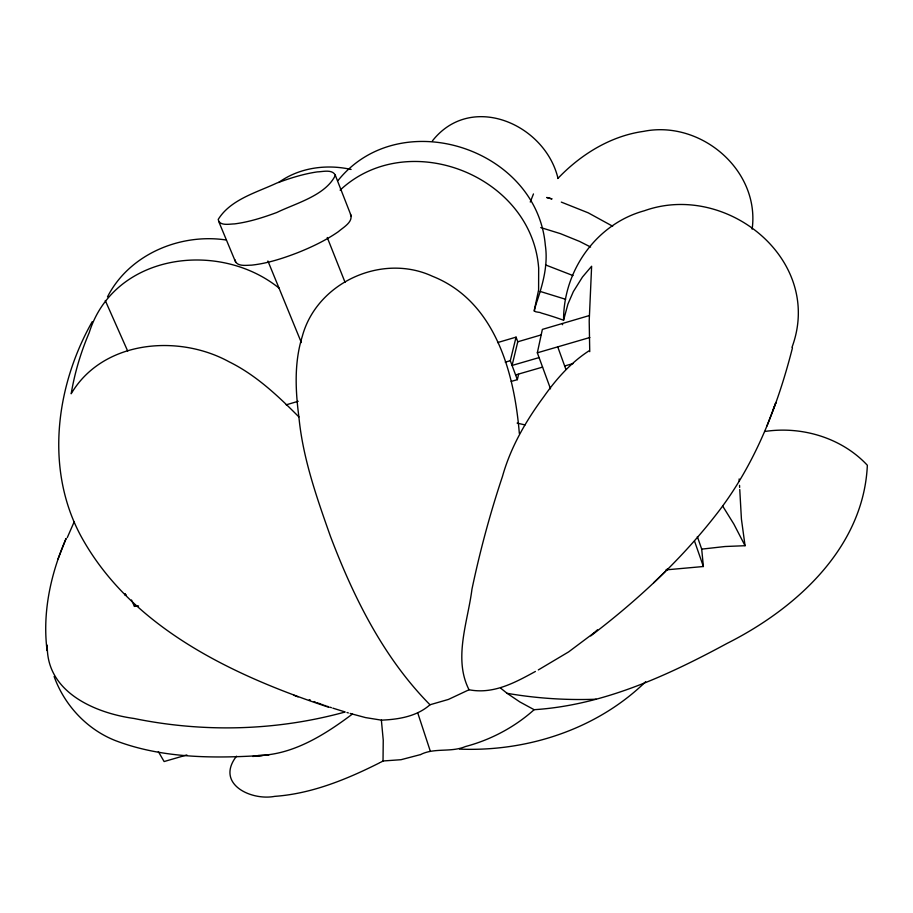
<?xml version="1.0" encoding="UTF-8"?>
<svg xmlns="http://www.w3.org/2000/svg" width="913" height="913" viewBox="0 0 913 913"><rect width="100%" height="100%" fill="white"/><g stroke="black" fill="none" stroke-linecap="round" stroke-linejoin="round"><path stroke-width="1.37" d="M47.259 645.183L47.088 650.558C42.226 612.269 50.797 573.592 66.09 538.544L58.067 558.87M383.026 761.043L383.243 740.123L381.372 720.14L365.554 717.595L351.939 713.943M752.141 229.174C760.164 170.16 700.67 119.797 643.608 131.369C610.477 135.969 580.577 154.617 557.786 178.537M791.982 347.351C824.371 259.943 726.417 181.356 644.384 210.755C596.018 223.97 563.275 271.001 563.583 320.235C556.325 317.621 548.987 315.247 541.569 313.125C539.72 311.55 532.827 312.942 534.584 309.336C535.144 307.304 535.737 305.284 536.342 303.276C542.721 284.594 548.302 265.112 545.312 245.163C536.867 147.997 399.791 103.694 338.015 180.534M125.149 594.865L125.286 593.633M138.536 605.935L134.462 606.392L134.713 604.748M563.583 320.235L567.943 304.018L573.353 291.601L582.46 277.038L591.624 266.254L589.205 320.942L589.741 351.676M550.528 388.847L537.335 352.806L542.368 329.399L589.239 315.59M511.234 381.417L517.351 379.66L518.584 374.319M497.596 342.58L516.062 337.137L517.774 341.782L512.067 365.451L539.081 357.588M517.351 379.66L510.299 360.692L516.062 337.137M792.45 347.899C777.317 407.426 754.252 466.052 716.032 514.749C680.208 560.719 637.046 600.663 590.757 635.905M530.27 202.058L533.466 193.933M534.116 311.082L538.602 289.992L538.67 268.114M67.277 537.609L74.238 521.688M766.931 426.04L775.902 402.507L772.74 410.804M125.355 594.5L125.127 595.071L126.382 594.888M589.364 350.615C571.047 362.358 556.359 378.884 543.92 396.562C525.911 420.882 510.664 447.142 502.458 476.472C490.098 513.414 479.976 551.11 471.953 589.227C467.878 621.685 453.11 658.684 469.042 689.76C493.351 694.508 514.978 682.639 535.417 671.454M92.202 321.707C55.853 385.948 44.874 468.894 80.766 535.771C130.901 627.847 233.523 675.723 328.851 707.301M107.494 296.885C129.041 254.476 179.884 233.146 225.865 239.948M279.378 288.382C219.143 239.446 113.874 253.517 89.189 332.72C80.823 352.27 74.695 372.778 71.18 393.754C102.633 340.355 178.183 333.861 228.912 361.708C255.891 374.946 277.929 395.82 298.893 416.921C302.785 458.018 316.708 497.448 330.369 536.148C353.593 597.376 383.506 657.714 429.989 704.768L448.443 699.426L469.042 689.76M236.524 756.181C215.057 783.845 250.961 800.941 274.756 796.353C311.824 793.728 346.917 779.268 379.762 762.743M432.431 140.864C471.085 91.711 545.152 124.168 557.98 178.32M653.685 582.745L665.588 571.15M645.639 681.737C596.725 729.35 527.075 751.901 459.513 749.105M764.763 431.484C801.625 425.892 841.683 437.692 867.35 465.265C863.618 547.595 796.273 608.537 727.182 643.345C667.232 675.78 603.105 705.27 534.139 709.698C514.624 727.205 490.795 739.838 465.47 746.537C450.988 752.689 434.542 747.485 420.619 754.549M597.49 629.81L593.941 632.892M340.104 190.144C407.803 126.804 531.4 175.364 538.624 267.646M593.564 633.211L568.616 651.905L538.316 669.925M352.384 714.069C325.154 734.509 293.164 754.903 257.98 755.485M429.989 704.768C416.807 716.477 398.49 719.467 381.372 720.14M278.739 182.44C299.373 167.57 326.592 163.929 351.094 169.464M382.809 761.157L380.39 762.423M420.471 754.606L401.012 759.707L383.163 760.974M286.203 404.824L298.174 401.298M517.774 341.782L540.77 335.025M505.231 362.176L510.299 360.692M537.335 352.806L589.844 337.502M515.594 374.923L542.573 367.117M564.656 365.987L573.17 363.522M186.834 754.948L164.123 761.545L158.348 751.627M701.892 549.112L725.116 546.51L745.054 545.712L741.424 519.12L739.758 489.505M665.931 569.883L703.387 566.517L701.698 549.135L697.349 536.593M54.118 676.499C64.401 705.133 86.906 729.361 115.335 740.569C163.781 759.114 217.728 758.555 268.833 755.005M252.684 756.455L262.305 755.599M596.109 699.221C566.334 700.328 536.445 698.365 507.08 693.309L500.632 688.128M517.112 423.084L525.043 424.933M540.188 291.441L565.626 299.293M546.819 197.516L552.034 198.931L546.75 197.493M351.049 713.692L350.147 713.43M348.355 712.916L346.997 712.517M545.483 264.896L572.999 275.566M540.758 227.565L560.456 233.66L579.572 241.42L590.608 247.024M332.823 708.134L345.182 711.98C276.479 730.936 203.747 732.751 134.006 718.474C95.968 713.201 48.069 693.024 47.305 648.184M330.05 707.221L331.442 707.678M327.265 706.285L328.657 706.753M561.312 202.104L588.246 212.843L612.669 226.23M324.492 705.327L325.884 705.806M322.118 704.482L323.099 704.836M321.125 704.128L319.151 703.409M317.176 702.69L318.169 703.056M314.22 701.572L315.202 701.949M293.781 695.238L298.026 696.881M309.302 699.643L310.283 700.031M534.139 709.698L519.828 701.926L507.08 693.309M350.466 214.213C353.742 221.882 343.128 227.417 338.369 231.674C325.884 240.359 312.052 246.921 297.98 252.581C283.03 258.356 267.589 263.401 251.589 265.147C246.35 265.192 236.205 267.018 235.029 259.874M722.605 505.962L733.835 524.051L745.054 545.712M131.483 599.978L134.462 606.392M105.28 300.548L127.683 351.049M218.858 221.825L235.759 262.442M267.908 260.992L301.347 342.569M327.253 237.506L345.046 282.3M335.413 175.513L351.402 216.404M557.74 346.86L565.74 368.966M430.206 750.851L417.834 713.201M562.203 323.556L562.625 324.72M694.553 541.192L703.387 566.517M298.893 416.921C295.378 390.193 294.123 362.404 302.294 336.361C316.697 282.619 381.839 252.775 432.42 276.251C495.097 301.13 514.35 372.572 519.337 433.481M739.131 478.948L739.279 481.105M667.312 568.719L667.369 569.712M739.541 485.339L739.656 487.416M335.391 175.25C325.553 195.576 295.949 203.165 276.822 212.489C263.115 217.545 249.066 222.03 234.538 223.902C229.528 223.947 219.462 226.344 218.207 219.451C230.464 199.536 256.37 192.62 276.605 183.136C289.798 178.24 303.31 173.949 317.268 171.895C322.905 171.77 332.229 168.985 335.391 175.25"/></g></svg>
